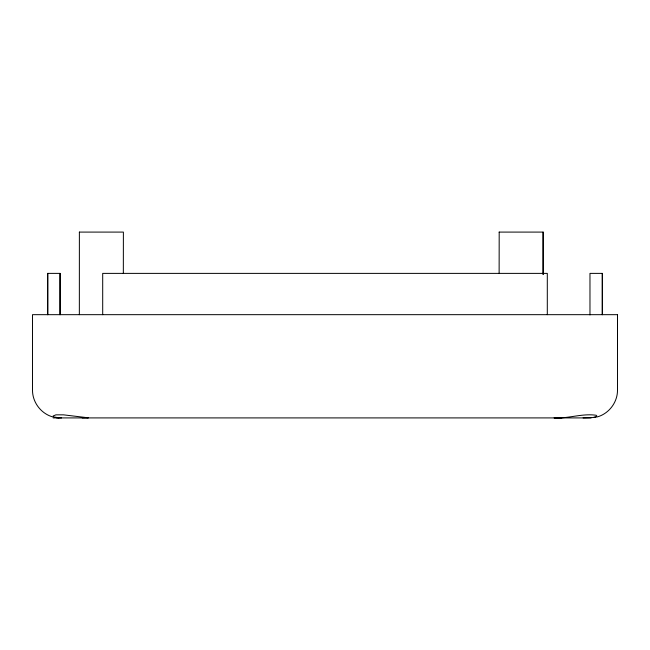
<?xml version="1.0" encoding="UTF-8"?>
<svg xmlns="http://www.w3.org/2000/svg" width="650" height="650" viewBox="0 0 650 650"><rect width="100%" height="100%" fill="white"/><g stroke="black" fill="none" stroke-linecap="round" stroke-linejoin="round"><path stroke-width="0.97" d="M617.5 349.091L617.5 314.673L32.5 314.673L32.5 390.382C32.565 402.553 41.169 413.757 52.902 416.975M53.146 417.909L583.091 417.909L590.801 417.804L596.091 416.975L596.789 415.919L596.148 415.261C582.091 413.205 568.214 418.771 554.084 417.909L561.925 417.771M597.098 416.975C608.831 413.757 617.435 402.553 617.5 390.382L617.5 314.673M596.091 416.975L594.084 417.341M56.591 417.909L61.571 417.909M82.152 417.909L88.392 417.804M583.091 417.909L591.045 417.771M79.349 232.091L123.386 232.091L123.338 273.585M499.127 232.091L543.164 232.091L543.164 274.389M88.083 417.771L63.473 414.838L55.916 414.838L53.146 415.967L53.909 416.975L58.947 417.771M602.355 314.673L602.355 273.382L589.972 273.382L589.972 314.941M602.274 273.382L602.274 314.673M547.3 314.673L547.3 273.382L102.7 273.382L102.7 314.673M543.099 232.091L543.099 274.389M499.192 232.091L499.127 273.585M79.381 232.091L79.349 314.673M60.076 314.673L60.109 273.382L47.645 273.382L47.645 314.673M60.036 273.382L60.068 314.673M47.799 273.382L47.799 314.673"/></g></svg>
